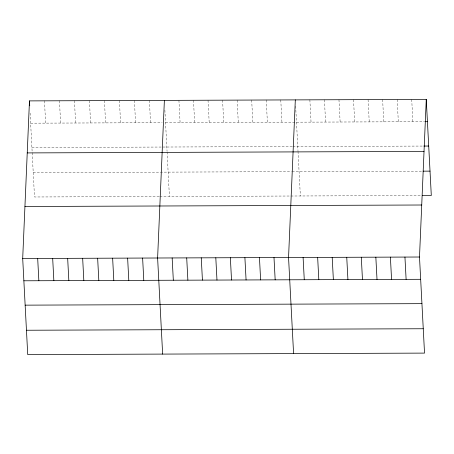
<?xml version="1.0" encoding="UTF-8"?>
<svg xmlns="http://www.w3.org/2000/svg" width="454" height="454" viewBox="0 0 454 454"><rect width="100%" height="100%" fill="white"/><g stroke="black" fill="none" stroke-linecap="round" stroke-linejoin="round"><path stroke-width="0.34" stroke-dasharray="2.27 1.7" d="M30.639 123.182L162.14 122.682M165.551 122.671L424.66 121.695M31.916 147.533L292.223 146.551M292.915 146.551L423.168 146.057M33.233 172.628L291.462 171.657M292.155 171.652L422.402 171.158M159.195 196.514L34.504 196.985L30.089 112.734M159.876 196.514L420.909 195.526M411.716 99.454L412.885 121.74M397.165 99.511L398.334 121.791M382.62 99.562L383.783 121.848M368.069 99.619L369.238 121.905M353.518 99.676L354.688 121.956M338.968 99.727L340.137 122.013M324.423 99.784L325.586 122.069M309.872 99.84L311.041 122.12M295.65 106.162L297.989 150.717M298.023 151.409L300.361 195.98M280.771 99.948L281.94 122.234M266.226 100.005L267.395 122.285M251.675 100.062L252.844 122.342M237.124 100.113L238.293 122.398M222.579 100.169L223.743 122.449M208.028 100.226L209.198 122.506M193.478 100.277L194.647 122.563M178.927 100.334L180.096 122.614M164.893 110.135L167.044 151.21M167.083 151.908L169.416 196.474M149.389 100.448L150.558 122.728M134.401 100.504L135.57 122.784M119.413 100.555L120.577 122.841M104.42 100.612L105.589 122.898M89.432 100.669L90.596 122.955M74.439 100.726L75.608 123.011M59.451 100.782L60.62 123.068M44.464 100.839L45.627 123.125"/><path stroke-width="0.68" d="M426.266 99.398L419.496 257.015L424.53 353.104L27.734 354.602L22.7 258.513L29.47 100.896L426.266 99.398L431.3 195.487L422.294 195.521M164.382 100.391L157.612 258.003L162.646 354.092M295.321 99.897L288.551 257.509L293.585 353.598M425.353 121.689L427.43 121.683M423.86 146.057L428.707 146.04M27.234 152.913L424.03 151.415M423.094 171.158L430.023 171.13M24.936 206.502L421.726 205.004M22.7 258.513L419.496 257.015M23.869 280.793L420.659 279.301M25.146 305.15L421.936 303.652M26.457 330.245L423.253 328.747M404.945 257.072L406.114 279.352M390.395 257.123L391.564 279.409M375.844 257.18L377.013 279.465M361.299 257.236L362.462 279.516M346.748 257.287L347.917 279.573M332.197 257.344L333.367 279.63M317.652 257.401L318.816 279.681M303.102 257.452L304.271 279.738M274 257.566L275.169 279.846M259.455 257.617L260.619 279.902M244.905 257.673L246.074 279.959M230.354 257.73L231.523 280.01M215.809 257.787L216.972 280.067M201.258 257.838L202.427 280.124M186.708 257.895L187.877 280.175M172.157 257.951L173.326 280.231M142.618 258.059L143.787 280.345M127.631 258.116L128.8 280.402M112.637 258.173L113.806 280.459M97.65 258.23L98.819 280.515M82.662 258.286L83.825 280.572M67.669 258.343L68.838 280.629M52.681 258.4L53.85 280.68M29.47 100.896L29.726 105.771M37.688 258.457L38.857 280.737"/></g></svg>
